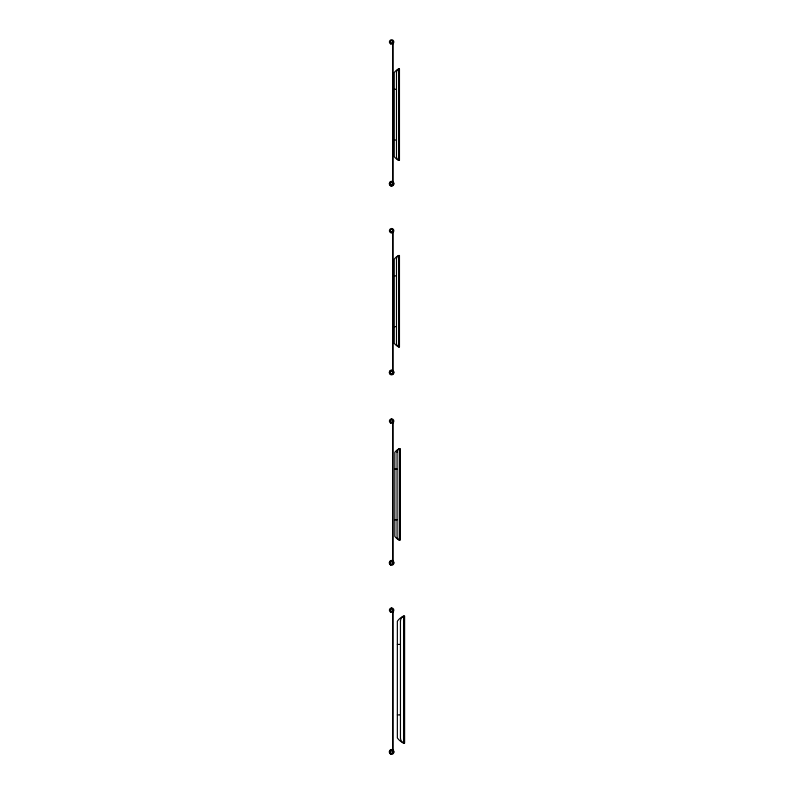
<?xml version="1.0" encoding="UTF-8"?>
<svg xmlns="http://www.w3.org/2000/svg" width="794" height="794" viewBox="0 0 794 794"><rect width="100%" height="100%" fill="white"/><g stroke="black" fill="none" stroke-linecap="round" stroke-linejoin="round"><path stroke-width="1.19" d="M394.241 89.265L396.484 89.265M394.241 140.032L396.484 140.032M394.241 275.895L396.484 275.895M394.241 326.652L396.484 326.652M394.826 469.056L397.069 469.056M394.826 519.812L397.069 519.812M397.347 644.41L400.454 644.41M397.347 714.908L400.454 714.908M404.394 616.084L404.394 743.085M400.454 620.898L400.454 737.924A5.836 5.836 0 0 0 403.57 743.085L404.603 743.085L404.603 616.084L403.57 616.084A16.019 16.019 0 0 0 397.347 621.245L397.347 737.924A16.019 16.019 0 0 0 403.57 743.085L403.57 616.084A5.836 5.836 0 0 0 400.454 621.245M399.898 448.66L399.898 540.099M399.313 68.88L399.313 160.319M399.313 255.499L399.313 346.938M397.069 452.123L397.069 536.387A4.208 4.208 0 0 0 399.303 540.099L400.047 540.099L400.047 448.66L399.303 448.66A11.533 11.533 0 0 0 394.826 452.382L394.826 536.387A11.533 11.533 0 0 0 399.303 540.099L399.303 448.66A4.208 4.208 0 0 0 397.069 452.382M396.484 72.343L396.484 156.597A4.208 4.208 0 0 0 398.717 160.319L399.461 160.319L399.461 68.88L398.717 68.88A11.533 11.533 0 0 0 394.241 72.591L394.241 156.597A11.533 11.533 0 0 0 398.717 160.319L398.717 68.88A4.208 4.208 0 0 0 396.484 72.591M396.484 258.963L396.484 343.226A4.208 4.208 0 0 0 398.717 346.938L399.461 346.938L399.461 255.499L398.717 255.499A11.533 11.533 0 0 0 394.241 259.211L394.241 343.226A11.533 11.533 0 0 0 398.717 346.938L398.717 255.499A4.208 4.208 0 0 0 396.484 259.211M392.921 42.34L392.921 182.977M392.921 231.094L392.921 371.731M392.921 421.475L392.921 562.112M392.921 610.556L392.921 751.193M392.683 42.34L392.683 182.977M392.683 231.094L392.683 371.731A1.231 1.231 0 0 1 392.802 371.929M392.683 421.475L392.683 562.112M392.683 610.556L392.683 751.193M391.591 185.121L391.591 185.945M391.591 228.603L391.591 229.416M391.591 231.868L391.591 232.692M391.591 418.984L391.591 419.798M391.591 608.055L391.591 608.879M391.045 564.752A2.193 2.193 0 0 1 389.546 561.884A2.193 2.193 0 0 1 392.544 560.643A2.193 2.193 0 0 1 393.516 563.73M393.169 564.187A2.193 2.193 0 0 1 392.712 564.534M390.747 561.765A1.231 1.231 0 0 1 391.005 561.566M391.928 561.447A1.231 1.231 0 0 1 392.484 561.765M392.673 562.023A1.231 1.231 0 0 1 392.841 562.638M391.045 753.834A2.193 2.193 0 0 1 389.546 750.955A2.193 2.193 0 0 1 392.544 749.725A2.193 2.193 0 0 1 393.516 752.811M393.169 753.258A2.193 2.193 0 0 1 392.712 753.615M391.005 750.648A1.231 1.231 0 0 1 392.226 750.648M392.673 751.094A1.231 1.231 0 0 1 392.802 751.392M392.186 374.371A2.193 2.193 0 0 1 389.417 372.247A2.193 2.193 0 0 1 392.186 370.133A2.193 2.193 0 0 1 393.516 373.349M393.169 373.805A2.193 2.193 0 0 1 392.712 374.153M391.005 371.185A1.231 1.231 0 0 1 392.226 371.185M390.062 185.052A2.193 2.193 0 0 1 390.866 181.439A2.193 2.193 0 0 1 393.804 183.692A2.193 2.193 0 0 1 390.519 185.399M390.976 422.09A1.231 1.231 0 0 0 392.822 421.028A1.231 1.231 0 0 0 390.976 419.966A1.231 1.231 0 0 0 390.976 422.09M390.519 422.984A2.193 2.193 0 0 0 393.814 421.088A2.193 2.193 0 0 0 390.519 419.182A2.193 2.193 0 0 0 390.519 422.984M390.976 564.087A1.231 1.231 0 0 0 392.822 563.025A1.231 1.231 0 0 0 390.976 561.963A1.231 1.231 0 0 0 390.976 564.087M390.489 564.931A2.193 2.193 0 0 0 393.784 563.025A2.193 2.193 0 0 0 390.489 561.13A2.193 2.193 0 0 0 390.489 564.931M390.976 611.172A1.231 1.231 0 0 0 392.822 610.11A1.231 1.231 0 0 0 390.976 609.038A1.231 1.231 0 0 0 390.976 611.172M390.519 612.065A2.193 2.193 0 0 0 393.814 610.159A2.193 2.193 0 0 0 390.519 608.254A2.193 2.193 0 0 0 390.519 612.065M390.976 753.169A1.231 1.231 0 0 0 392.822 752.107A1.231 1.231 0 0 0 390.976 751.045A1.231 1.231 0 0 0 390.976 753.169M390.489 754.002A2.193 2.193 0 0 0 393.784 752.107A2.193 2.193 0 0 0 390.489 750.201A2.193 2.193 0 0 0 390.489 754.002M390.976 231.709A1.231 1.231 0 0 0 392.822 230.647A1.231 1.231 0 0 0 390.976 229.585A1.231 1.231 0 0 0 390.976 231.709M390.519 232.602A2.193 2.193 0 0 0 393.814 230.697A2.193 2.193 0 0 0 390.519 228.801A2.193 2.193 0 0 0 390.519 232.602M390.976 373.706A1.231 1.231 0 0 0 392.822 372.644A1.231 1.231 0 0 0 390.976 371.582A1.231 1.231 0 0 0 390.976 373.706M390.489 374.55A2.193 2.193 0 0 0 393.784 372.644A2.193 2.193 0 0 0 390.489 370.738A2.193 2.193 0 0 0 390.489 374.55M390.976 42.955A1.231 1.231 0 0 0 392.822 41.893A1.231 1.231 0 0 0 390.976 40.831A1.231 1.231 0 0 0 390.976 42.955M390.519 43.849A2.193 2.193 0 0 0 393.814 41.953A2.193 2.193 0 0 0 390.519 40.047A2.193 2.193 0 0 0 390.519 43.849M390.976 184.962A1.231 1.231 0 0 0 392.822 183.89A1.231 1.231 0 0 0 390.976 182.828A1.231 1.231 0 0 0 390.976 184.962M390.489 185.796A2.193 2.193 0 0 0 393.784 183.89A2.193 2.193 0 0 0 390.489 181.995A2.193 2.193 0 0 0 390.489 185.796"/></g></svg>
